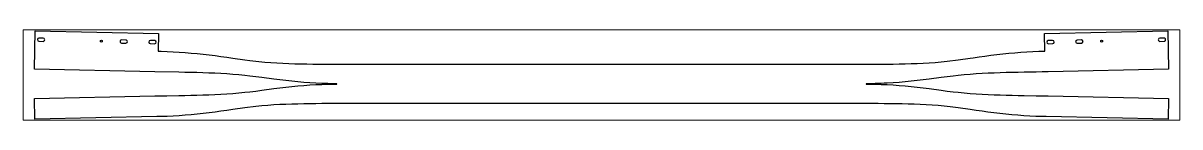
# Paper-space layout 'Layout1' of a CAD drawing. Header units: millimetres. Extents: x 0 to 257, y 87 to 108.
# The model-space entities are those that its viewports show. They can reach past a viewport. Long polylines and large blocks are cut down to what shows.
import ezdxf

# ---------------------------------------------------------------- set-up
doc = ezdxf.new("R2010")
doc.units = ezdxf.units.MM
doc.header["$LTSCALE"] = 25
doc.layers.add('3_Pezzi', color=7, linetype='Continuous')
doc.layers.add('5_Bulloni', color=7, linetype='Continuous')

msp = doc.modelspace()

# ---------------------------------------------------------------- linework, layer by layer
at = {"layer": '3_Pezzi', "color": 3, "linetype": 'Continuous'}
for p, q in [((0, 19.5), (2.8, 149.5)), ((2.8, 149.5), (417.9, 140.5)), ((417.9, 140.5), (416.6, 80.4)), ((3399.8, 140.5), (3814.9, 149.5)), ((3401.1, 80.4), (3399.8, 140.5)), ((3814.9, 149.5), (3817.7, 19.5)), ((416.6, 80.4), (426.7, 80.2)), ((426.7, 80.2), (446.9, 79.5)), ((446.9, 79.5), (467.1, 78.5)), ((467.1, 78.5), (487.2, 77.3)), ((3320.4, 76.6), (3340.6, 78)), ((3340.6, 78), (3360.7, 79)), ((3360.7, 79), (3380.9, 79.9)), ((3380.9, 79.9), (3401.1, 80.4)), ((487.2, 77.3), (507.4, 75.9)), ((507.4, 75.9), (527.5, 74.2)), ((527.5, 74.2), (547.7, 72.3)), ((547.7, 72.3), (567.7, 70.1)), ((567.7, 70.1), (587.8, 67.8)), ((587.8, 67.8), (607.9, 65.3)), ((607.9, 65.3), (627.9, 62.6)), ((627.9, 62.6), (647.9, 59.8)), ((647.9, 59.8), (667.9, 56.9)), ((667.9, 56.9), (707.9, 51.1)), ((707.9, 51.1), (725, 48.9)), ((725, 48.9), (735, 47.6)), ((735, 47.6), (755.1, 45.3)), ((755.1, 45.3), (775.2, 43.4)), ((775.2, 43.4), (795.4, 41.8)), ((795.4, 41.8), (815.6, 40.5)), ((815.6, 40.5), (836, 39.5)), ((836, 39.5), (856.2, 38.7)), ((2951.4, 38.4), (2971.6, 39.1)), ((2971.6, 39.1), (2991.9, 40)), ((2991.9, 40), (3012.2, 41.1)), ((3012.2, 41.1), (3032.4, 42.5)), ((3032.4, 42.5), (3052.5, 44.3)), ((3052.5, 44.3), (3072.6, 46.4)), ((3072.6, 46.4), (3109.8, 51.1)), ((3109.8, 51.1), (3149.8, 56.9)), ((3149.8, 56.9), (3159.8, 58.4)), ((3159.8, 58.4), (3179.8, 61.2)), ((3179.8, 61.2), (3199.8, 64)), ((3199.8, 64), (3219.9, 66.6)), ((3219.9, 66.6), (3239.9, 69)), ((3239.9, 69), (3260, 71.2)), ((3260, 71.2), (3280.1, 73.3)), ((3280.1, 73.3), (3300.2, 75.1)), ((3300.2, 75.1), (3320.4, 76.6)), ((404.9, 10.7), (0, 19.5)), ((485.8, 9.3), (404.9, 10.7)), ((506, 8.9), (485.8, 9.3)), ((526.2, 8.5), (506, 8.9)), ((546.5, 8), (526.2, 8.5)), ((566.7, 7.4), (546.5, 8)), ((587, 6.7), (566.7, 7.4)), ((607.2, 5.8), (587, 6.7)), ((627.6, 4.7), (607.2, 5.8)), ((647.8, 3.5), (627.6, 4.7)), ((668, 2), (647.8, 3.5)), ((688.1, 0.3), (668, 2)), ((708.2, -1.7), (688.1, 0.3)), ((856.2, 38.7), (876.4, 38.1)), ((876.4, 38.1), (896.6, 37.6)), ((896.6, 37.6), (916.8, 37.3)), ((916.8, 37.3), (937, 37)), ((937, 37), (957.2, 36.8)), ((957.2, 36.8), (977.4, 36.7)), ((977.4, 36.7), (1017.8, 36.5)), ((1017.8, 36.5), (2799.9, 36.5)), ((2799.9, 36.5), (2820.1, 36.6)), ((2820.1, 36.6), (2830.2, 36.6)), ((2830.2, 36.6), (2850.4, 36.7)), ((2850.4, 36.7), (2870.6, 36.9)), ((2870.6, 36.9), (2890.8, 37.1)), ((2890.8, 37.1), (2911, 37.5)), ((2911, 37.5), (2931.2, 37.9)), ((2931.2, 37.9), (2951.4, 38.4)), ((3129.6, 0.3), (3109.5, -1.7)), ((3149.7, 2), (3129.6, 0.3)), ((3170, 3.5), (3149.7, 2)), ((3190.1, 4.7), (3170, 3.5)), ((3210.5, 5.8), (3190.1, 4.7)), ((3230.7, 6.7), (3210.5, 5.8)), ((3251, 7.4), (3230.7, 6.7)), ((3271.2, 8), (3251, 7.4)), ((3291.5, 8.5), (3271.2, 8)), ((3311.7, 8.9), (3291.5, 8.5)), ((3331.9, 9.3), (3311.7, 8.9)), ((3372.3, 10), (3331.9, 9.3)), ((3392.6, 10.3), (3372.3, 10)), ((3412.8, 10.7), (3392.6, 10.3)), ((3817.7, 19.5), (3412.8, 10.7)), ((725.4, -3.5), (708.2, -1.7)), ((745.5, -5.9), (725.4, -3.5)), ((765.6, -8.4), (745.5, -5.9)), ((805.8, -14), (765.6, -8.4)), ((826, -16.6), (805.8, -14)), ((846.1, -19.1), (826, -16.6)), ((866.3, -21.3), (846.1, -19.1)), ((846.1, -40.9), (866.3, -38.7)), ((886.4, -23.3), (866.3, -21.3)), ((866.3, -38.7), (886.4, -36.7)), ((906.6, -25), (886.4, -23.3)), ((886.4, -36.7), (906.6, -35)), ((926.8, -26.5), (906.6, -25)), ((906.6, -35), (926.9, -33.5)), ((947, -27.6), (926.8, -26.5)), ((926.9, -33.5), (947.1, -32.4)), ((967.3, -28.5), (947, -27.6)), ((947.1, -32.4), (967.3, -31.5)), ((987.5, -29.1), (967.3, -28.5)), ((967.3, -31.5), (987.5, -30.9)), ((1007.7, -29.4), (987.5, -29.1)), ((987.5, -30.9), (1007.7, -30.6)), ((1017.8, -29.4), (1007.7, -29.4)), ((1007.7, -30.6), (1017.8, -30.6)), ((1017.8, -30.6), (1017.8, -29.4)), ((2810, -29.4), (2799.9, -29.4)), ((2799.9, -29.4), (2799.9, -30.6)), ((2799.9, -30.6), (2810, -30.6)), ((2820.1, -29.3), (2810, -29.4)), ((2810, -30.6), (2830.2, -30.9)), ((2830.2, -29.1), (2820.1, -29.3)), ((2840.3, -28.9), (2830.2, -29.1)), ((2830.2, -30.9), (2850.4, -31.5)), ((2850.4, -28.5), (2840.3, -28.9)), ((2860.5, -28.1), (2850.4, -28.5)), ((2850.4, -31.5), (2870.6, -32.4)), ((2870.6, -27.6), (2860.5, -28.1)), ((2890.8, -26.5), (2870.6, -27.6)), ((2870.6, -32.4), (2890.8, -33.5)), ((2911.1, -25), (2890.8, -26.5)), ((2890.8, -33.5), (2911.1, -35)), ((2931.3, -23.3), (2911.1, -25)), ((2911.1, -35), (2931.3, -36.7)), ((2951.4, -21.3), (2931.3, -23.3)), ((2931.3, -36.7), (2951.4, -38.7)), ((2971.6, -19.1), (2951.4, -21.3)), ((2951.4, -38.7), (2971.6, -40.9)), ((2991.7, -16.6), (2971.6, -19.1)), ((3011.9, -14), (2991.7, -16.6)), ((3052.1, -8.4), (3011.9, -14)), ((3072.2, -5.9), (3052.1, -8.4)), ((3092.3, -3.5), (3072.2, -5.9)), ((3109.5, -1.7), (3092.3, -3.5)), ((0, -79.5), (404.9, -70.7)), ((404.9, -70.7), (425.2, -70.4)), ((425.2, -70.4), (445.4, -70)), ((445.4, -70), (485.8, -69.3)), ((485.8, -69.3), (506, -68.9)), ((506, -68.9), (526.2, -68.5)), ((526.2, -68.5), (546.5, -68)), ((546.5, -68), (566.7, -67.4)), ((566.7, -67.4), (587, -66.7)), ((587, -66.7), (607.2, -65.8)), ((607.2, -65.8), (627.6, -64.7)), ((627.6, -64.7), (647.8, -63.5)), ((647.8, -63.5), (668, -62)), ((668, -62), (688.1, -60.3)), ((688.1, -60.3), (708.2, -58.3)), ((708.2, -58.3), (725.4, -56.5)), ((725.4, -56.5), (745.5, -54.1)), ((745.5, -54.1), (765.6, -51.6)), ((765.6, -51.6), (805.8, -46)), ((805.8, -46), (826, -43.4)), ((826, -43.4), (846.1, -40.9)), ((2971.6, -40.9), (2991.7, -43.4)), ((2991.7, -43.4), (3011.9, -46)), ((3011.9, -46), (3052.1, -51.6)), ((3052.1, -51.6), (3072.2, -54.1)), ((3072.2, -54.1), (3092.3, -56.5)), ((3092.3, -56.5), (3109.5, -58.3)), ((3109.5, -58.3), (3129.6, -60.3)), ((3129.6, -60.3), (3149.7, -62)), ((3149.7, -62), (3170, -63.5)), ((3170, -63.5), (3190.1, -64.7)), ((3190.1, -64.7), (3210.5, -65.8)), ((3210.5, -65.8), (3230.7, -66.7)), ((3230.7, -66.7), (3251, -67.4)), ((3251, -67.4), (3271.2, -68)), ((3271.2, -68), (3291.5, -68.5)), ((3291.5, -68.5), (3311.7, -68.9)), ((3311.7, -68.9), (3331.9, -69.3)), ((3331.9, -69.3), (3372.3, -70)), ((3372.3, -70), (3392.6, -70.4)), ((3392.6, -70.4), (3412.8, -70.7)), ((3412.8, -70.7), (3817.7, -79.5)), ((1.5, -149.5), (0, -79.5)), ((707.9, -111.1), (667.9, -116.9)), ((745.1, -106.4), (707.9, -111.1)), ((765.2, -104.3), (745.1, -106.4)), ((785.3, -102.5), (765.2, -104.3)), ((805.5, -101.1), (785.3, -102.5)), ((825.8, -100), (805.5, -101.1)), ((846.1, -99.1), (825.8, -100)), ((866.3, -98.4), (846.1, -99.1)), ((886.5, -97.9), (866.3, -98.4)), ((906.7, -97.5), (886.5, -97.9)), ((926.9, -97.1), (906.7, -97.5)), ((947.1, -96.9), (926.9, -97.1)), ((967.3, -96.7), (947.1, -96.9)), ((987.5, -96.6), (967.3, -96.7)), ((1017.8, -96.5), (987.5, -96.6)), ((2799.9, -96.5), (1017.8, -96.5)), ((2840.3, -96.7), (2799.9, -96.5)), ((2860.5, -96.8), (2840.3, -96.7)), ((2880.7, -97), (2860.5, -96.8)), ((2900.9, -97.3), (2880.7, -97)), ((2921.1, -97.7), (2900.9, -97.3)), ((2941.3, -98.1), (2921.1, -97.7)), ((2961.5, -98.8), (2941.3, -98.1)), ((2981.7, -99.5), (2961.5, -98.8)), ((3002.1, -100.5), (2981.7, -99.5)), ((3022.3, -101.8), (3002.1, -100.5)), ((3042.5, -103.4), (3022.3, -101.8)), ((3062.6, -105.3), (3042.5, -103.4)), ((3082.7, -107.6), (3062.6, -105.3)), ((3109.8, -111.1), (3082.7, -107.6)), ((3149.8, -116.9), (3109.8, -111.1)), ((3817.7, -79.5), (3816.2, -149.5)), ((411.9, -140.6), (1.5, -149.5)), ((426.7, -140.2), (411.9, -140.6)), ((446.9, -139.5), (426.7, -140.2)), ((467.1, -138.5), (446.9, -139.5)), ((487.2, -137.3), (467.1, -138.5)), ((507.4, -135.9), (487.2, -137.3)), ((527.5, -134.2), (507.4, -135.9)), ((547.7, -132.3), (527.5, -134.2)), ((567.7, -130.1), (547.7, -132.3)), ((587.8, -127.8), (567.7, -130.1)), ((607.9, -125.3), (587.8, -127.8)), ((627.9, -122.6), (607.9, -125.3)), ((647.9, -119.8), (627.9, -122.6)), ((667.9, -116.9), (647.9, -119.8)), ((3169.8, -119.8), (3149.8, -116.9)), ((3189.8, -122.6), (3169.8, -119.8)), ((3209.8, -125.3), (3189.8, -122.6)), ((3229.9, -127.8), (3209.8, -125.3)), ((3250, -130.1), (3229.9, -127.8)), ((3270.1, -132.3), (3250, -130.1)), ((3290.2, -134.2), (3270.1, -132.3)), ((3310.3, -135.9), (3290.2, -134.2)), ((3330.5, -137.3), (3310.3, -135.9)), ((3350.6, -138.5), (3330.5, -137.3)), ((3370.8, -139.5), (3350.6, -138.5)), ((3391, -140.2), (3370.8, -139.5)), ((3405.8, -140.6), (3391, -140.2)), ((3816.2, -149.5), (3405.8, -140.6))]:
    msp.add_line(p, q, dxfattribs=at)
at = {"layer": '5_Bulloni', "color": 4, "linetype": 'Continuous'}
for p, q in [((29.5, 124.1), (15, 124.5)), ((307.8, 118.1), (293.3, 118.4)), ((3524.4, 118.4), (3509.9, 118.1)), ((3802.7, 124.5), (3788.2, 124.1)), ((14.8, 114), (29.3, 113.6)), ((293, 107.9), (307.5, 107.6)), ((390, 105.8), (404.5, 105.5)), ((404.7, 116), (390.2, 116.3)), ((3427.5, 116.3), (3413, 116)), ((3413.2, 105.5), (3427.7, 105.8)), ((3510.2, 107.6), (3524.7, 107.9)), ((3788.4, 113.6), (3802.9, 114))]:
    msp.add_line(p, q, dxfattribs=at)
at = {"layer": '5_Bulloni', "color": 2, "linetype": 'Continuous'}
for centre in [(225.1, 114.6), (3592.6, 114.6)]:
    msp.add_circle(centre, 3.25, dxfattribs=at)
at = {"layer": '5_Bulloni', "color": 4, "linetype": 'Continuous'}
for centre, start, end in [((14.9, 119.2), 88.7562, 268.7562), ((29.4, 118.9), 268.7562, 88.7562), ((293.2, 113.2), 88.756, 268.7563), ((307.6, 112.8), 268.7559, 88.7563), ((3510.1, 112.8), 91.2417, 271.2417), ((3524.6, 113.2), 271.2417, 91.2417), ((3788.3, 118.9), 91.2417, 271.2444), ((3802.8, 119.2), 271.2417, 91.2444), ((390.1, 111.1), 88.7563, 268.7563), ((404.6, 110.7), 268.7563, 88.7563), ((3413.1, 110.7), 91.2444, 271.2417), ((3427.6, 111.1), 271.2417, 91.2417)]:
    msp.add_arc(centre, 5.25, start, end, dxfattribs=at)

psp = doc.layouts.get("Layout1")

# ---------------------------------------------------------------- viewports
at = {"layer": '0'}
psp.add_viewport(center=(128.5, 97.5), size=(257, 20.12716), view_center_point=(1908.85, 0), view_height=304.96655, dxfattribs=at)

doc.saveas('drawing.dxf')
